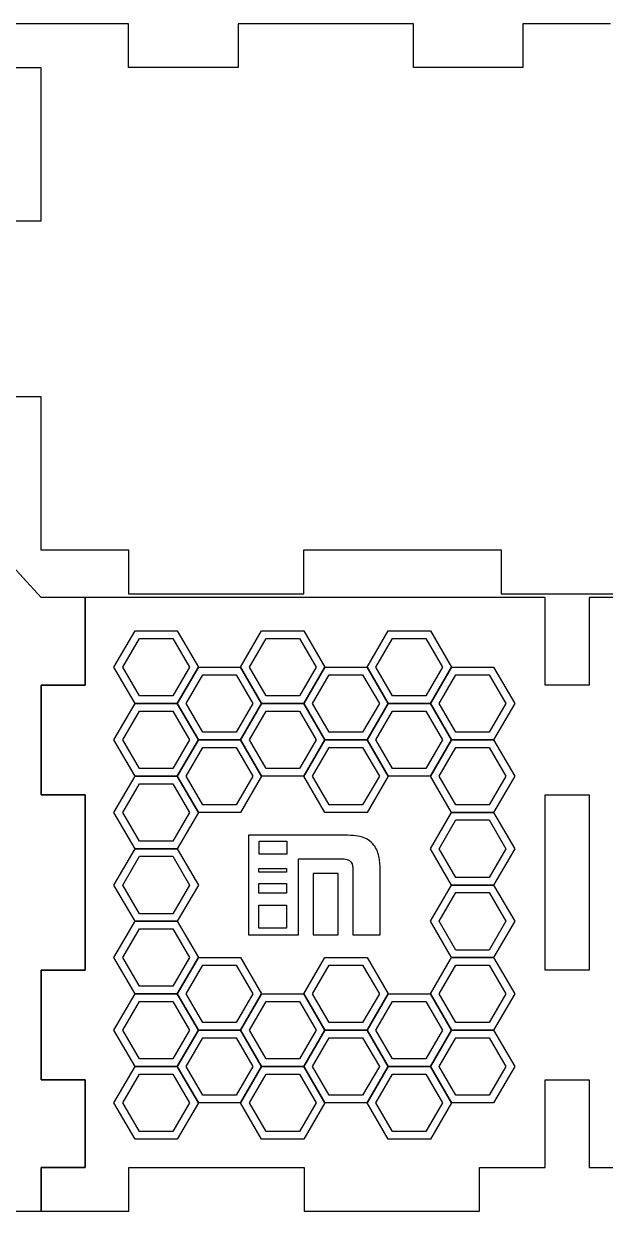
# Model space of a CAD drawing. Extents: x 716 to 2686, y 638 to 1063.
# Drawn here: x 2028.2 to 2216.2, y 638.3 to 1022.1 of the extents above; entities that cross this region are included whole.
import ezdxf

# ---------------------------------------------------------------- set-up
doc = ezdxf.new("R2010")
doc.units = 0
doc.layers.add('A0133_Printing', color=7, linetype='CONTINUOUS')

msp = doc.modelspace()

# ---------------------------------------------------------------- linework, layer by layer
at = {"layer": 'A0133_Printing', "color": 1}
for points in [[(2217.981945, 1022.141274), (2189.634945, 1022.141274), (2189.634945, 1007.968275), (2154.201946, 1007.968275), (2154.201946, 1022.141274), (2097.508948, 1022.141274), (2097.508948, 1007.968275), (2062.075948, 1007.968275), (2062.075948, 1022.141274), (2019.55695, 1022.141274), (2019.55695, 1007.968275), (2033.729949, 1007.968275), (2033.729949, 958.361276), (2019.55695, 958.361276), (2019.55695, 901.669277), (2033.729949, 901.669277), (2033.729949, 852.062279), (2062.075948, 852.062279), (2062.075948, 837.889279), (2118.768947, 837.889279), (2118.768947, 852.062279), (2182.548945, 852.062279), (2182.548945, 837.889279), (2239.240944, 837.889279)], [(2005.48195, 638.290984), (2033.827949, 638.290984), (2033.827949, 652.464984), (2048.000949, 652.464984), (2048.000949, 680.810983), (2033.827949, 680.810983), (2033.827949, 716.243982), (2048.000949, 716.243982), (2048.000949, 772.936981), (2033.827949, 772.936981), (2033.827949, 808.36998), (2048.000949, 808.36998), (2048.000949, 836.716979), (2033.827949, 836.716979), (1877.921953, 1006.794975)], [(2359.811941, 836.716979), (2210.992945, 836.716979), (2210.992945, 808.36998), (2196.819945, 808.36998), (2196.819945, 836.716979), (2048.000949, 836.716979), (2048.000949, 808.36998), (2033.827949, 808.36998), (2033.827949, 772.936981), (2048.000949, 772.936981), (2048.000949, 716.243982), (2033.827949, 716.243982), (2033.827949, 680.810983), (2048.000949, 680.810983), (2048.000949, 652.464984), (2033.827949, 652.464984), (2033.827949, 638.290984), (2062.173948, 638.290984), (2062.173948, 652.464984), (2118.866947, 652.464984), (2118.866947, 638.290984), (2175.559946, 638.290984), (2175.559946, 652.464984), (2196.819945, 652.464984), (2196.819945, 680.810983), (2210.992945, 680.810983), (2210.992945, 652.464984), (2232.252944, 652.464984)]]:
    msp.add_lwpolyline(points, dxfattribs=at)
at = {"layer": 'A0133_Printing', "color": 4}
for points in [[(2057.369049, 814.14178), (2064.189048, 825.873779), (2077.830048, 825.873779), (2084.651048, 814.14178), (2077.830048, 802.40978), (2064.189048, 802.40978)], [(2098.291648, 814.14178), (2105.111647, 825.873779), (2118.752647, 825.873779), (2125.573647, 814.14178), (2118.752647, 802.40978), (2105.111647, 802.40978)], [(2139.214547, 814.14178), (2146.034546, 825.873779), (2159.675546, 825.873779), (2166.496546, 814.14178), (2159.675546, 802.40978), (2146.034546, 802.40978)], [(2077.830248, 802.40938), (2084.651248, 814.14138), (2098.291248, 814.14138), (2105.112247, 802.40938), (2098.291248, 790.67738), (2084.651248, 790.67738)], [(2118.753147, 802.40938), (2125.573147, 814.14138), (2139.214147, 814.14138), (2146.035146, 802.40938), (2139.214147, 790.67738), (2125.573147, 790.67738)], [(2159.675946, 802.40938), (2166.495946, 814.14138), (2180.136945, 814.14138), (2186.957945, 802.40938), (2180.136945, 790.67738), (2166.495946, 790.67738)], [(2057.369049, 790.67708), (2064.189048, 802.40908), (2077.830048, 802.40908), (2084.651048, 790.67708), (2077.830048, 778.945081), (2064.189048, 778.945081)], [(2098.291648, 790.67708), (2105.111647, 802.40908), (2118.752647, 802.40908), (2125.573647, 790.67708), (2118.752647, 778.945081), (2105.111647, 778.945081)], [(2139.214547, 790.67708), (2146.034546, 802.40908), (2159.675546, 802.40908), (2166.496546, 790.67708), (2159.675546, 778.945081), (2146.034546, 778.945081)], [(2077.830248, 778.944581), (2084.651248, 790.67658), (2098.291248, 790.67658), (2105.112247, 778.944581), (2098.291248, 767.212581), (2084.651248, 767.212581)], [(2118.753147, 778.944581), (2125.573147, 790.67658), (2139.214147, 790.67658), (2146.035146, 778.944581), (2139.214147, 767.212581), (2125.573147, 767.212581)], [(2159.675946, 778.944581), (2166.495946, 790.67658), (2180.136945, 790.67658), (2186.957945, 778.944581), (2180.136945, 767.212581), (2166.495946, 767.212581)], [(2057.369049, 767.212281), (2064.189048, 778.944281), (2077.830048, 778.944281), (2084.651048, 767.212281), (2077.830048, 755.480281), (2064.189048, 755.480281)], [(2159.675946, 755.479881), (2166.495946, 767.211881), (2180.136945, 767.211881), (2186.957945, 755.479881), (2180.136945, 743.747881), (2166.495946, 743.747881)], [(2057.369049, 743.747581), (2064.189048, 755.479581), (2077.830048, 755.479581), (2084.651048, 743.747581), (2077.830048, 732.015582), (2064.189048, 732.015582)], [(2104.252947, 749.088981), (2113.176947, 749.088981), (2113.176947, 747.930981), (2104.252947, 747.930981)], [(2104.252947, 744.279981), (2113.176947, 744.279981), (2113.176947, 741.083981), (2104.252947, 741.083981)], [(2159.675946, 732.015082), (2166.495946, 743.747081), (2180.136945, 743.747081), (2186.957945, 732.015082), (2180.136945, 720.283082), (2166.495946, 720.283082)], [(2057.369049, 720.282782), (2064.189048, 732.014782), (2077.830048, 732.014782), (2084.651048, 720.282782), (2077.830048, 708.550782), (2064.189048, 708.550782)], [(2077.830248, 708.550382), (2084.651248, 720.282382), (2098.291248, 720.282382), (2105.112247, 708.550382), (2098.291248, 696.818383), (2084.651248, 696.818383)], [(2118.753147, 708.550382), (2125.573147, 720.282382), (2139.214147, 720.282382), (2146.035146, 708.550382), (2139.214147, 696.818383), (2125.573147, 696.818383)], [(2159.675946, 708.550382), (2166.495946, 720.282382), (2180.136945, 720.282382), (2186.957945, 708.550382), (2180.136945, 696.818383), (2166.495946, 696.818383)], [(2057.369049, 696.817983), (2064.189048, 708.549982), (2077.830048, 708.549982), (2084.651048, 696.817983), (2077.830048, 685.085983), (2064.189048, 685.085983)], [(2098.291648, 696.817983), (2105.111647, 708.549982), (2118.752647, 708.549982), (2125.573647, 696.817983), (2118.752647, 685.085983), (2105.111647, 685.085983)], [(2139.214547, 696.817983), (2146.034546, 708.549982), (2159.675546, 708.549982), (2166.496546, 696.817983), (2159.675546, 685.085983), (2146.034546, 685.085983)], [(2077.830248, 685.085583), (2084.651248, 696.817583), (2098.291248, 696.817583), (2105.112247, 685.085583), (2098.291248, 673.353583), (2084.651248, 673.353583)], [(2118.753147, 685.085583), (2125.573147, 696.817583), (2139.214147, 696.817583), (2146.035146, 685.085583), (2139.214147, 673.353583), (2125.573147, 673.353583)], [(2159.675946, 685.085583), (2166.495946, 696.817583), (2180.136945, 696.817583), (2186.957945, 685.085583), (2180.136945, 673.353583), (2166.495946, 673.353583)], [(2057.369049, 673.353283), (2064.189048, 685.085283), (2077.830048, 685.085283), (2084.651048, 673.353283), (2077.830048, 661.621283), (2064.189048, 661.621283)], [(2098.291648, 673.353283), (2105.111647, 685.085283), (2118.752647, 685.085283), (2125.573647, 673.353283), (2118.752647, 661.621283), (2105.111647, 661.621283)], [(2139.214547, 673.353283), (2146.034546, 685.085283), (2159.675546, 685.085283), (2166.496546, 673.353283), (2159.675546, 661.621283), (2146.034546, 661.621283)]]:
    msp.add_lwpolyline(points, close=True, dxfattribs=at)
at = {"layer": 'A0133_Printing', "color": 1}
for points in [[(2076.405448, 823.423079), (2081.800448, 814.14208), (2076.405448, 804.86008), (2065.614448, 804.86008), (2060.218448, 814.14208), (2065.614448, 823.423079)], [(2117.328347, 823.423079), (2122.723347, 814.14208), (2117.328347, 804.86008), (2106.537347, 804.86008), (2101.141347, 814.14208), (2106.537347, 823.423079)], [(2158.251146, 823.423079), (2163.646146, 814.14208), (2158.251146, 804.86008), (2147.460146, 804.86008), (2142.064146, 814.14208), (2147.460146, 823.423079)], [(2096.866848, 811.69068), (2102.261847, 802.40968), (2096.866848, 793.12768), (2086.075848, 793.12768), (2080.679848, 802.40968), (2086.075848, 811.69068)], [(2137.789747, 811.69068), (2143.184746, 802.40968), (2137.789747, 793.12768), (2126.998747, 793.12768), (2121.602747, 802.40968), (2126.998747, 811.69068)], [(2178.712346, 811.69068), (2184.107345, 802.40968), (2178.712346, 793.12768), (2167.921346, 793.12768), (2162.525346, 802.40968), (2167.921346, 811.69068)], [(2076.405448, 799.95828), (2081.800448, 790.67728), (2076.405448, 781.39628), (2065.614448, 781.39628), (2060.218448, 790.67728), (2065.614448, 799.95828)], [(2117.328347, 799.95828), (2122.723347, 790.67728), (2117.328347, 781.39628), (2106.537347, 781.39628), (2101.141347, 790.67728), (2106.537347, 799.95828)], [(2158.251146, 799.95828), (2163.646146, 790.67728), (2158.251146, 781.39628), (2147.460146, 781.39628), (2142.064146, 790.67728), (2147.460146, 799.95828)], [(2096.866848, 788.22598), (2102.261847, 778.944981), (2096.866848, 769.662981), (2086.075848, 769.662981), (2080.679848, 778.944981), (2086.075848, 788.22598)], [(2137.789747, 788.22598), (2143.184746, 778.944981), (2137.789747, 769.662981), (2126.998747, 769.662981), (2121.602747, 778.944981), (2126.998747, 788.22598)], [(2178.712346, 788.22598), (2184.107345, 778.944981), (2178.712346, 769.662981), (2167.921346, 769.662981), (2162.525346, 778.944981), (2167.921346, 788.22598)], [(2076.405448, 776.493581), (2081.800448, 767.212581), (2076.405448, 757.930581), (2065.614448, 757.930581), (2060.218448, 767.212581), (2065.614448, 776.493581)], [(2210.992945, 716.243982), (2196.819945, 716.243982), (2196.819945, 772.936981), (2210.992945, 772.936981)], [(2178.712346, 764.761181), (2184.107345, 755.480181), (2178.712346, 746.199181), (2167.921346, 746.199181), (2162.525346, 755.480181), (2167.921346, 764.761181)], [(2076.405448, 753.028781), (2081.800448, 743.747781), (2076.405448, 734.465782), (2065.614448, 734.465782), (2060.218448, 743.747781), (2065.614448, 753.028781)], [(2178.712346, 741.296381), (2184.107345, 732.015382), (2178.712346, 722.733382), (2167.921346, 722.733382), (2162.525346, 732.015382), (2167.921346, 741.296381)], [(2076.405448, 729.564082), (2081.800448, 720.283082), (2076.405448, 711.001082), (2065.614448, 711.001082), (2060.218448, 720.283082), (2065.614448, 729.564082)], [(2096.866848, 717.831682), (2102.261847, 708.550682), (2096.866848, 699.269683), (2086.075848, 699.269683), (2080.679848, 708.550682), (2086.075848, 717.831682)], [(2137.789747, 717.831682), (2143.184746, 708.550682), (2137.789747, 699.269683), (2126.998747, 699.269683), (2121.602747, 708.550682), (2126.998747, 717.831682)], [(2178.712346, 717.831682), (2184.107345, 708.550682), (2178.712346, 699.269683), (2167.921346, 699.269683), (2162.525346, 708.550682), (2167.921346, 717.831682)], [(2076.405448, 706.099282), (2081.800448, 696.818283), (2076.405448, 687.536283), (2065.614448, 687.536283), (2060.218448, 696.818283), (2065.614448, 706.099282)], [(2117.328347, 706.099282), (2122.723347, 696.818283), (2117.328347, 687.536283), (2106.537347, 687.536283), (2101.141347, 696.818283), (2106.537347, 706.099282)], [(2158.251146, 706.099282), (2163.646146, 696.818283), (2158.251146, 687.536283), (2147.460146, 687.536283), (2142.064146, 696.818283), (2147.460146, 706.099282)], [(2096.866848, 694.366883), (2102.261847, 685.085883), (2096.866848, 675.803883), (2086.075848, 675.803883), (2080.679848, 685.085883), (2086.075848, 694.366883)], [(2137.789747, 694.366883), (2143.184746, 685.085883), (2137.789747, 675.803883), (2126.998747, 675.803883), (2121.602747, 685.085883), (2126.998747, 694.366883)], [(2178.712346, 694.366883), (2184.107345, 685.085883), (2178.712346, 675.803883), (2167.921346, 675.803883), (2162.525346, 685.085883), (2167.921346, 694.366883)], [(2076.405448, 682.634583), (2081.800448, 673.353583), (2076.405448, 664.071583), (2065.614448, 664.071583), (2060.218448, 673.353583), (2065.614448, 682.634583)], [(2117.328347, 682.634583), (2122.723347, 673.353583), (2117.328347, 664.071583), (2106.537347, 664.071583), (2101.141347, 673.353583), (2106.537347, 682.634583)], [(2158.251146, 682.634583), (2163.646146, 673.353583), (2158.251146, 664.071583), (2147.460146, 664.071583), (2142.064146, 673.353583), (2147.460146, 682.634583)]]:
    msp.add_lwpolyline(points, close=True, dxfattribs=at)
at = {"layer": 'A0133_Printing', "color": 4}
for points in [[(2131.124747, 759.876581), (2100.903747, 759.876581), (2100.903747, 754.871581)], [(2104.319547, 754.871581), (2104.319547, 757.895581), (2113.243547, 757.895581), (2113.243547, 754.871581)], [(2100.903547, 754.871581), (2100.903547, 749.866581)], [(2113.243347, 754.871581), (2113.243347, 753.708581), (2104.319347, 753.708581), (2104.319347, 754.871581)], [(2100.903947, 749.866981), (2100.903947, 744.860981)], [(2117.028947, 744.860981), (2117.028947, 749.866981)], [(2117.029047, 749.866481), (2117.029047, 752.214481), (2130.818047, 752.214481)], [(2143.423046, 744.861381), (2143.423046, 748.693381)], [(2100.903947, 744.860981), (2100.903947, 739.855982)], [(2117.028947, 739.855982), (2117.028947, 744.860981)], [(2129.907147, 739.856282), (2129.907147, 744.861281), (2129.907147, 747.460381), (2121.747147, 747.460381), (2121.747147, 744.861381)], [(2121.747547, 744.861381), (2121.747547, 739.856382)], [(2134.624847, 748.339481), (2134.624847, 744.861481)], [(2134.624947, 744.861381), (2134.624947, 739.856382)], [(2143.423046, 739.856282), (2143.423046, 744.861281)], [(2100.903547, 739.856282), (2100.903547, 734.851282)], [(2104.252847, 734.850982), (2104.252847, 737.230982), (2113.176847, 737.230982), (2113.176847, 734.850982)], [(2117.029047, 734.850982), (2117.029047, 739.855982)], [(2121.747547, 739.856282), (2121.747547, 734.851282)], [(2129.907147, 734.850982), (2129.907147, 739.855982)], [(2134.624947, 739.856282), (2134.624947, 734.851282)], [(2143.423046, 734.850982), (2143.423046, 739.855982)], [(2100.903547, 734.850982), (2100.903547, 729.845982)], [(2104.252847, 729.845782), (2104.252847, 734.850782)], [(2113.176947, 734.850982), (2113.176947, 729.845982)], [(2117.029047, 729.845782), (2117.029047, 734.850782)], [(2121.747547, 734.850982), (2121.747547, 729.845982)], [(2129.907147, 729.845782), (2129.907147, 734.850782)], [(2134.624947, 734.850982), (2134.624947, 729.845982)], [(2143.423046, 729.845782), (2143.423046, 734.850782)], [(2100.903547, 729.845782), (2100.903547, 727.617782), (2117.028547, 727.617782), (2117.028547, 729.845782)], [(2113.176947, 729.845782), (2113.176947, 729.829782), (2104.252947, 729.829782), (2104.252947, 729.845782)], [(2121.747547, 729.845782), (2121.747547, 727.617782), (2129.907547, 727.617782), (2129.907547, 729.845782)], [(2134.624947, 729.845782), (2134.624947, 727.617782), (2143.422946, 727.617782), (2143.422946, 729.845782)]]:
    msp.add_lwpolyline(points, dxfattribs=at)
for points in [[(2137.439747, 759.309581), (2135.893747, 759.687581), (2133.789747, 759.876581), (2131.124747, 759.876581)], [(2141.388746, 756.660581), (2140.253746, 758.063581), (2138.937747, 758.946581), (2137.439747, 759.309581)], [(2142.455746, 754.871581), (2142.169746, 755.525581), (2141.819746, 756.126581), (2141.388746, 756.660581)], [(2142.950146, 753.456481), (2142.822146, 753.958481), (2142.651146, 754.425481), (2142.456146, 754.871481)], [(2143.398146, 749.866481), (2143.346146, 751.277481), (2143.199146, 752.480481), (2142.950146, 753.456481)], [(2130.818047, 752.214481), (2131.574047, 752.214481), (2132.185047, 752.155481), (2132.650047, 752.036481)], [(2132.650047, 752.036481), (2133.115047, 751.918481), (2133.498047, 751.717481), (2133.797047, 751.434481)], [(2133.797047, 751.434481), (2134.112047, 751.135481), (2134.330047, 750.764481), (2134.448047, 750.324481)], [(2134.448047, 750.324481), (2134.483047, 750.193481), (2134.511047, 750.036481), (2134.536047, 749.866481)], [(2134.535847, 749.866481), (2134.593847, 749.464481), (2134.624847, 748.959481), (2134.624847, 748.339481)], [(2143.423046, 748.693381), (2143.423046, 749.103381), (2143.412046, 749.488381), (2143.398046, 749.866381)]]:
    msp.add_open_spline(points, degree=3, dxfattribs=at)

doc.saveas('drawing.dxf')
